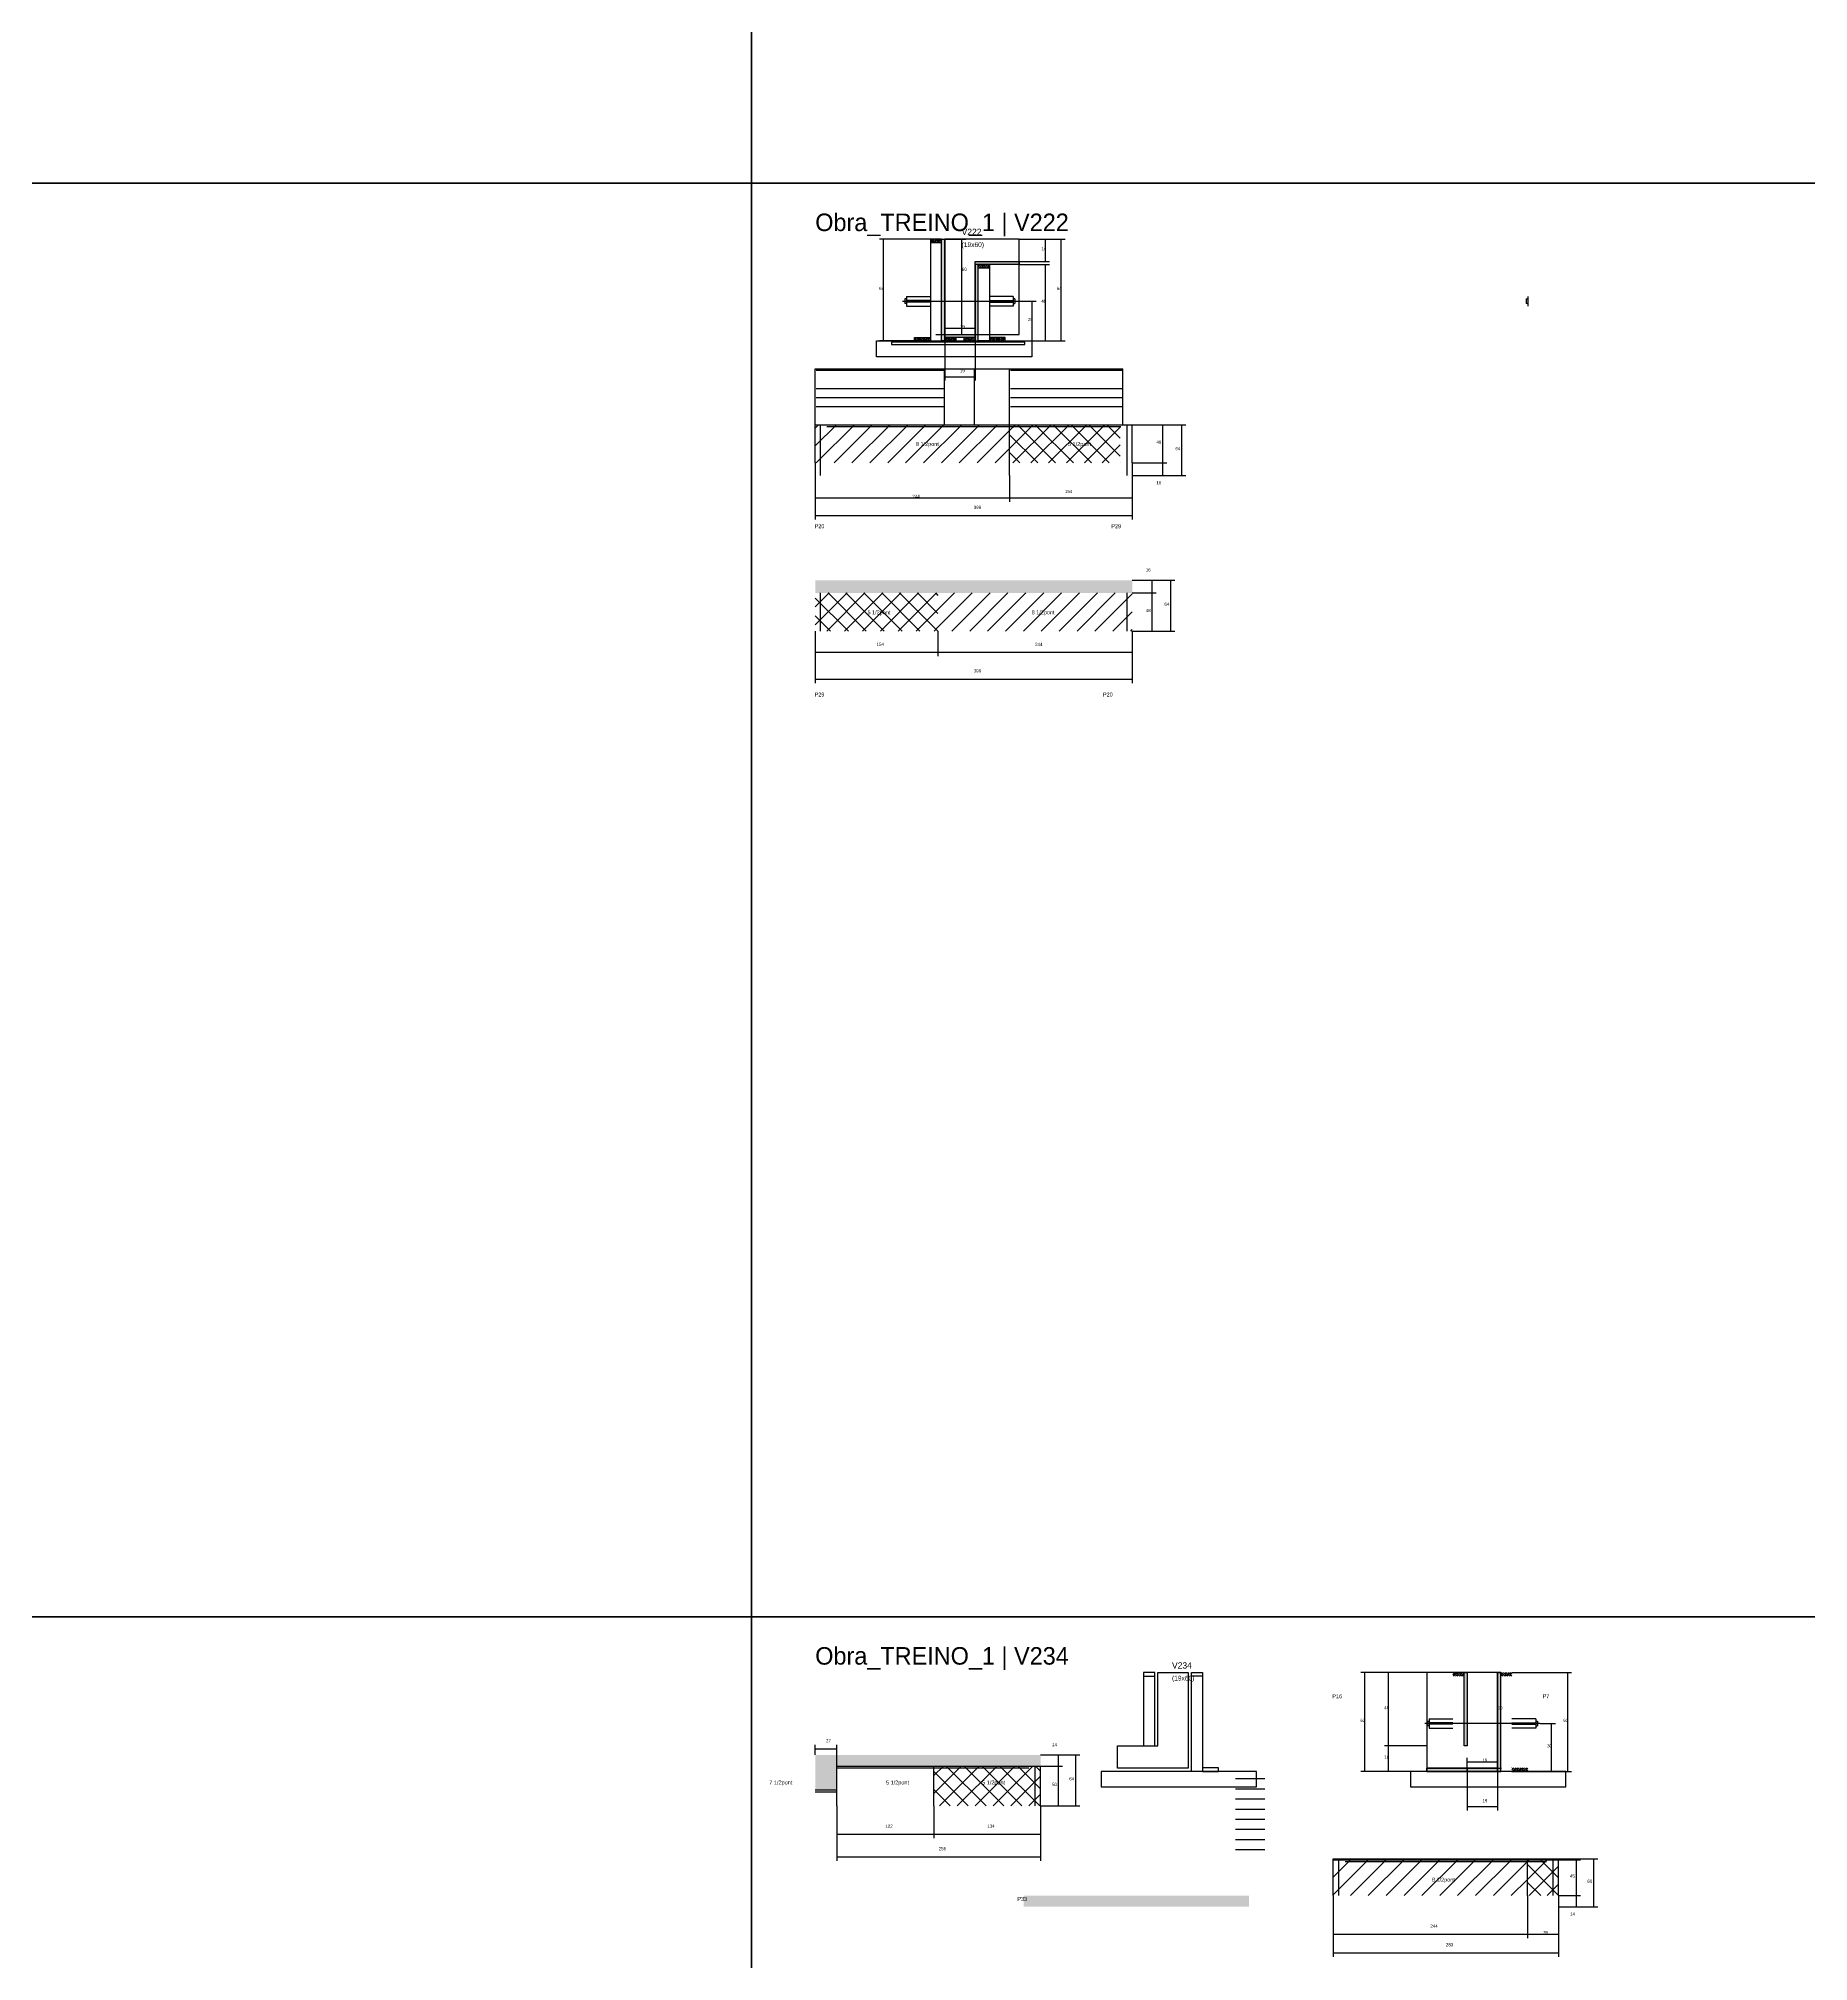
# Model space of a CAD drawing. Header units: metres. Extents: x -41 to 34840, y -36000 to 1848.
# Drawn here: x 10705 to 12927, y -13033 to -10618 of the extents above; entities that cross this region are included whole.
import ezdxf

# ---------------------------------------------------------------- set-up
doc = ezdxf.new("R2010")
doc.units = ezdxf.units.M
for name, color, linetype in [('barrote', 126, 'Continuous'), ('CELL_BORDER', 8, 'Continuous'), ('CONCRETO', 251, 'Continuous'), ('COTA', 4, 'Continuous'), ('Cota Seção (2x)', 4, 'Continuous'), ('Hachura', 253, 'Continuous'), ('LABEL_ID', 3, 'Continuous'), ('Madeira', 126, 'Continuous'), ('NOMENCLATURA', 7, 'Continuous'), ('Painéis', 200, 'Continuous'), ('REAPROVEITAMENTO', 251, 'Continuous'), ('SARR_2.2x7', 40, 'Continuous'), ('SCO-___-LAJ', 4, 'Continuous'), ('TENSOR', 2, 'Continuous'), ('Texto Seção', 7, 'Continuous')]:
    doc.layers.add(name, color=color, linetype=linetype)

msp = doc.modelspace()

# ---------------------------------------------------------------- hatches: boundary and pattern name
at = {"layer": 'COTA'}
h = msp.add_hatch(dxfattribs=at)
h.set_pattern_fill('AR-CONC', scale=0.03)
h.paths.add_polyline_path([(12078, -11314.4), (12078, -11298.4), (12078, -11298.4), (11680, -11298.4), (11680, -11298.4), (11680, -11314.4), (11680, -11314.4), (12078, -11314.4)])
h = msp.add_hatch(dxfattribs=at)
h.set_pattern_fill('AR-CONC', scale=0.03)
h.paths.add_polyline_path([(11680, -12773.4), (11680, -12817.4), (11680, -12817.4), (11707, -12817.4), (11707, -12817.4), (11707, -12787.4), (11707, -12787.4), (11963, -12787.4), (11963, -12787.4), (11963, -12773.4), (11963, -12773.4), (11680, -12773.4)])
h = msp.add_hatch(dxfattribs=at)
h.set_pattern_fill('AR-CONC', scale=0.03)
h.paths.add_polyline_path([(12224.8, -12964), (11941.8, -12964), (11941.8, -12964), (11941.8, -12950), (11941.8, -12950), (12224.8, -12950), (12224.8, -12950), (12224.8, -12964)])
at = {"layer": 'Hachura'}
h = msp.add_hatch(dxfattribs=at)
h.set_pattern_fill('ANSI31', scale=0.5)
h.paths.add_polyline_path([(11838.6, -10874.4), (11838.6, -10870), (11838.6, -10870), (11824.6, -10870), (11824.6, -10870), (11824.6, -10874.4), (11824.6, -10874.4), (11838.6, -10874.4)])
h = msp.add_hatch(color=8, dxfattribs=at)
h.dxf.hatch_style = 1
h.paths.add_polyline_path([(11838.6, -10870), (11842.6, -10870), (11842.6, -10870), (11842.6, -10998), (11842.6, -10998), (11838.6, -10998), (11838.6, -10998), (11838.6, -10870)])
h = msp.add_hatch(color=8, dxfattribs=at)
h.dxf.hatch_style = 1
h.paths.add_polyline_path([(11884.6, -10898), (11880.6, -10898), (11880.6, -10898), (11880.6, -10998), (11880.6, -10998), (11884.6, -10998), (11884.6, -10998), (11884.6, -10898)])
h = msp.add_hatch(color=8, dxfattribs=at)
h.dxf.hatch_style = 1
h.paths.add_polyline_path([(11880.6, -10902), (11880.6, -10898), (11880.6, -10898), (11936.2, -10898), (11936.2, -10898), (11936.2, -10902), (11936.2, -10902), (11880.6, -10902)])
h = msp.add_hatch(dxfattribs=at)
h.set_pattern_fill('ANSI31', scale=0.5)
h.paths.add_polyline_path([(11884.6, -10906.4), (11884.6, -10902), (11884.6, -10902), (11898.6, -10902), (11898.6, -10902), (11898.6, -10906.4), (11898.6, -10906.4), (11884.6, -10906.4)])
h = msp.add_hatch(dxfattribs=at)
h.set_pattern_fill('ANSI31', scale=0.5)
h.paths.add_polyline_path([(11804.6, -10998), (11804.6, -10993.6), (11804.6, -10993.6), (11824.6, -10993.6), (11824.6, -10993.6), (11824.6, -10998), (11824.6, -10998), (11804.6, -10998)])
h = msp.add_hatch(color=8, dxfattribs=at)
h.dxf.hatch_style = 1
h.paths.add_polyline_path([(11842.6, -10993.6), (11842.6, -10990), (11842.6, -10990), (11880.6, -10990), (11880.6, -10990), (11880.6, -10993.6), (11880.6, -10993.6), (11842.6, -10993.6)])
h = msp.add_hatch(dxfattribs=at)
h.set_pattern_fill('ANSI31', scale=0.5)
h.paths.add_polyline_path([(11842.6, -10998), (11842.6, -10993.6), (11842.6, -10993.6), (11856.6, -10993.6), (11856.6, -10993.6), (11856.6, -10998), (11856.6, -10998), (11842.6, -10998)])
h = msp.add_hatch(dxfattribs=at)
h.set_pattern_fill('ANSI31', scale=0.5)
h.paths.add_polyline_path([(11880.6, -10998), (11880.6, -10993.6), (11880.6, -10993.6), (11866.6, -10993.6), (11866.6, -10993.6), (11866.6, -10998), (11866.6, -10998), (11880.6, -10998)])
h = msp.add_hatch(dxfattribs=at)
h.set_pattern_fill('ANSI31', scale=0.5)
h.paths.add_polyline_path([(11918.6, -10998), (11918.6, -10993.6), (11918.6, -10993.6), (11898.6, -10993.6), (11898.6, -10993.6), (11898.6, -10998), (11898.6, -10998), (11918.6, -10998)])
h = msp.add_hatch(dxfattribs=at)
h.set_pattern_fill('ANSI31', scale=0.5)
h.paths.add_polyline_path([(12494.7, -12674.4), (12494.7, -12670), (12494.7, -12670), (12480.7, -12670), (12480.7, -12670), (12480.7, -12674.4), (12480.7, -12674.4), (12494.7, -12674.4)])
h = msp.add_hatch(color=8, dxfattribs=at)
h.dxf.hatch_style = 1
h.paths.add_polyline_path([(12494.7, -12762), (12498.7, -12762), (12498.7, -12762), (12498.7, -12670.3), (12498.7, -12670.3), (12494.7, -12670.3), (12494.7, -12670.3), (12494.7, -12762)])
h = msp.add_hatch(color=8, dxfattribs=at)
h.dxf.hatch_style = 1
h.paths.add_polyline_path([(12536.7, -12794), (12540.7, -12794), (12540.7, -12794), (12540.7, -12670), (12540.7, -12670), (12536.7, -12670), (12536.7, -12670), (12536.7, -12794)])
h = msp.add_hatch(dxfattribs=at)
h.set_pattern_fill('ANSI31', scale=0.5)
h.paths.add_polyline_path([(12540.7, -12674.4), (12540.7, -12670), (12540.7, -12670), (12554.7, -12670), (12554.7, -12670), (12554.7, -12674.4), (12554.7, -12674.4), (12540.7, -12674.4)])
h = msp.add_hatch(color=8, dxfattribs=at)
h.dxf.hatch_style = 1
h.paths.add_polyline_path([(12498.7, -12794), (12498.7, -12790), (12498.7, -12790), (12447.9, -12790), (12447.9, -12790), (12447.9, -12794), (12447.9, -12794), (12498.7, -12794)])
h = msp.add_hatch(color=8, dxfattribs=at)
h.dxf.hatch_style = 1
h.paths.add_polyline_path([(12536.7, -12794), (12536.7, -12790), (12536.7, -12790), (12498.7, -12790), (12498.7, -12790), (12498.7, -12794), (12498.7, -12794), (12536.7, -12794)])
h = msp.add_hatch(dxfattribs=at)
h.set_pattern_fill('ANSI31', scale=0.5)
h.paths.add_polyline_path([(12574.7, -12794), (12574.7, -12789.6), (12574.7, -12789.6), (12554.7, -12789.6), (12554.7, -12789.6), (12554.7, -12794), (12554.7, -12794), (12574.7, -12794)])
at = {"layer": 'REAPROVEITAMENTO'}
h = msp.add_hatch(dxfattribs=at)
h.set_pattern_fill('ANSI31', scale=5)
h.paths.add_polyline_path([(11924, -11103.1), (11680, -11103.1), (11680, -11103.1), (11680, -11151.1), (11680, -11151.1), (11924, -11151.1), (11924, -11151.1), (11924, -11103.1)])
h = msp.add_hatch(dxfattribs=at)
h.set_pattern_fill('ANSI37', scale=5)
h.paths.add_polyline_path([(12063, -11103.1), (11924, -11103.1), (11924, -11103.1), (11924, -11151.1), (11924, -11151.1), (12063, -11151.1), (12063, -11151.1), (12063, -11103.1)])
h = msp.add_hatch(dxfattribs=at)
h.set_pattern_fill('ANSI37', scale=5)
h.paths.add_polyline_path([(11680, -11362.4), (11834, -11362.4), (11834, -11362.4), (11834, -11314.4), (11834, -11314.4), (11680, -11314.4), (11680, -11314.4), (11680, -11362.4)])
h = msp.add_hatch(dxfattribs=at)
h.set_pattern_fill('ANSI31', scale=5)
h.paths.add_polyline_path([(11834, -11362.4), (12078, -11362.4), (12078, -11362.4), (12078, -11314.4), (12078, -11314.4), (11834, -11314.4), (11834, -11314.4), (11834, -11362.4)])
h = msp.add_hatch(dxfattribs=at)
h.set_pattern_fill('ANSI37', scale=5)
h.paths.add_polyline_path([(11963, -12787.4), (11829, -12787.4), (11829, -12787.4), (11829, -12837.4), (11829, -12837.4), (11963, -12837.4), (11963, -12837.4), (11963, -12787.4)])
h = msp.add_hatch(dxfattribs=at)
h.set_pattern_fill('ANSI31', scale=5)
h.paths.add_polyline_path([(12330.3, -12950), (12574.3, -12950), (12574.3, -12950), (12574.3, -12905), (12574.3, -12905), (12330.3, -12905), (12330.3, -12905), (12330.3, -12950)])
h = msp.add_hatch(dxfattribs=at)
h.set_pattern_fill('ANSI37', scale=5)
h.paths.add_polyline_path([(12613.3, -12905), (12574.3, -12905), (12574.3, -12905), (12574.3, -12950), (12574.3, -12950), (12613.3, -12950), (12613.3, -12950), (12613.3, -12905)])

# ---------------------------------------------------------------- linework, layer by layer
for p, q in [((11792.6, -10945.1), (11792.6, -10951.1)), ((11794.6, -10945.1), (11792.6, -10945.1)), ((11794.6, -10951.1), (11792.6, -10951.1)), ((11794.6, -10942.1), (11794.6, -10954.1)), ((11794.6, -10942.1), (11824.6, -10942.1)), ((11824.6, -10947.1), (11794.6, -10947.1)), ((11824.6, -10949.1), (11794.6, -10949.1)), ((11794.6, -10954.1), (11824.6, -10954.1)), ((11928.6, -10942.1), (11898.6, -10942.1)), ((11898.6, -10947.1), (11928.6, -10947.1)), ((11898.6, -10949.1), (11928.6, -10949.1)), ((11928.6, -10954.1), (11898.6, -10954.1)), ((11928.6, -10942.1), (11928.6, -10954.1)), ((11930.6, -10945.1), (11928.6, -10945.1)), ((11928.6, -10951.1), (11930.6, -10951.1)), ((11930.6, -10945.1), (11930.6, -10951.1)), ((12572.6, -10945.1), (12572.6, -10951.1)), ((12572.6, -10945.1), (12574.6, -10945.1)), ((12574.6, -10951.1), (12572.6, -10951.1)), ((12574.6, -10942.1), (12574.6, -10954.1)), ((12448.7, -12730.9), (12448.7, -12736.9)), ((12448.7, -12730.9), (12450.7, -12730.9)), ((12450.7, -12736.9), (12448.7, -12736.9)), ((12450.7, -12727.9), (12450.7, -12739.9)), ((12450.7, -12727.9), (12480.7, -12727.9)), ((12480.7, -12732.9), (12450.7, -12732.9)), ((12480.7, -12734.9), (12450.7, -12734.9)), ((12450.7, -12739.9), (12480.7, -12739.9)), ((12584.7, -12727.9), (12554.7, -12727.9)), ((12554.7, -12732.9), (12584.7, -12732.9)), ((12554.7, -12734.9), (12584.7, -12734.9)), ((12584.7, -12739.9), (12554.7, -12739.9)), ((12584.7, -12727.9), (12584.7, -12739.9)), ((12584.7, -12730.9), (12586.7, -12730.9)), ((12584.7, -12736.9), (12586.7, -12736.9)), ((12586.7, -12730.9), (12586.7, -12736.9))]:
    msp.add_line(p, q)
at = {"layer": 'barrote'}
for points in [[(11952.1, -11018), (11756.9, -11018), (11756.9, -10998), (11952.1, -10998)], [(12427.3, -12813.6), (12622.5, -12813.6), (12622.5, -12794), (12427.3, -12794)]]:
    msp.add_lwpolyline(points, close=True, dxfattribs=at)
at = {"layer": 'CELL_BORDER'}
for points in [[(8700, -10800), (11600, -10800), (11600, -9000), (8700, -9000)], [(11600, -10800), (14500, -10800), (14500, -9000), (11600, -9000)], [(8700, -12600), (11600, -12600), (11600, -10800), (8700, -10800)], [(11600, -12600), (14500, -12600), (14500, -10800), (11600, -10800)], [(8700, -14400), (11600, -14400), (11600, -12600), (8700, -12600)], [(11600, -14400), (14500, -14400), (14500, -12600), (11600, -12600)]]:
    msp.add_lwpolyline(points, close=True, dxfattribs=at)
at = {"layer": 'CONCRETO'}
for points in [[(11936.2, -10898), (11936.2, -10870), (11842.6, -10870), (11842.6, -10898), (11842.6, -10898), (11842.6, -10990), (11880.6, -10990), (11880.6, -10898)], [(11842.6, -10990), (11936.2, -10990), (11936.2, -10870), (11842.6, -10870)], [(12447.9, -12790), (12536.7, -12790), (12536.7, -12670), (12447.9, -12670)]]:
    msp.add_lwpolyline(points, close=True, dxfattribs=at)
msp.add_lwpolyline([(12110.2, -12670), (12148.2, -12670), (12148.2, -12694), (12148.2, -12694), (12148.2, -12790), (12059.4, -12790), (12059.4, -12762), (12110.2, -12762), (12110.2, -12670)], dxfattribs=at)
at = {"layer": 'COTA'}
for p, q in [((11824.6, -10870), (11760.8, -10870)), ((11765.8, -10998), (11765.8, -10870)), ((11936.2, -10870), (11993.6, -10870)), ((11936.2, -10870), (11974.3, -10870)), ((11969.3, -10898), (11969.3, -10870)), ((11988.6, -10998), (11988.6, -10870)), ((11936.2, -10898), (11974.3, -10898)), ((11936.2, -10902), (11974.3, -10902)), ((11969.3, -10998), (11969.3, -10902)), ((11933.9, -10948.1), (11957.5, -10948.1)), ((11952.5, -10998), (11952.5, -10948.1)), ((11809, -10998), (11760.8, -10998)), ((11842.6, -10998), (11842.6, -11047.8)), ((11880.6, -10998), (11880.6, -11047.8)), ((11914.2, -10998), (11993.6, -10998)), ((11914.2, -10998), (11974.3, -10998)), ((11933.9, -10998), (11957.5, -10998)), ((11842.6, -11042.8), (11880.6, -11042.8)), ((11680, -11151.1), (11680, -11200.1)), ((11680, -11151.1), (11680, -11222.1)), ((12078, -11151.1), (12078, -11200.1)), ((12078, -11151.1), (12078, -11222.1)), ((11924, -11167.1), (11924, -11200.1)), ((11924, -11167.1), (11924, -11200.1)), ((11680, -11195.1), (11924, -11195.1)), ((11924, -11195.1), (12078, -11195.1)), ((11680, -11217.1), (12078, -11217.1)), ((11680, -11362.4), (11680, -11393.9)), ((11680, -11362.4), (11680, -11427.5)), ((11834, -11362.4), (11834, -11393.9)), ((11834, -11362.4), (11834, -11393.9)), ((12078, -11362.4), (12078, -11393.9)), ((12078, -11362.4), (12078, -11427.5)), ((11680, -11388.9), (11834, -11388.9)), ((11834, -11388.9), (12078, -11388.9)), ((11680, -11422.5), (12078, -11422.5)), ((12480.7, -12670), (12364.9, -12670)), ((12369.9, -12794), (12369.9, -12670)), ((12480.7, -12670), (12394.9, -12670)), ((12399.9, -12762), (12399.9, -12670)), ((12554.7, -12670), (12629.7, -12670)), ((12624.7, -12794), (12624.7, -12670)), ((12590, -12733.9), (12609.3, -12733.9)), ((12604.3, -12794), (12604.3, -12733.9)), ((11680, -12773.4), (11680, -12760.6)), ((11680, -12765.6), (11707, -12765.6)), ((11707, -12787.4), (11707, -12760.6)), ((11963, -12773.4), (11990.4, -12773.4)), ((11963, -12773.4), (12012, -12773.4)), ((11985.4, -12787.4), (11985.4, -12773.4)), ((12007, -12837.4), (12007, -12773.4)), ((12447.9, -12762), (12394.9, -12762)), ((12447.9, -12762), (12394.9, -12762)), ((12399.9, -12794), (12399.9, -12762)), ((11963, -12787.4), (11990.4, -12787.4)), ((11963, -12787.4), (11990.4, -12787.4)), ((11985.4, -12837.4), (11985.4, -12787.4)), ((12447.9, -12794), (12364.9, -12794)), ((12447.9, -12794), (12394.9, -12794)), ((12498.7, -12794), (12498.7, -12843.3)), ((12536.7, -12794), (12536.7, -12843.3)), ((12554.7, -12794), (12629.7, -12794)), ((12574.7, -12794), (12609.3, -12794)), ((11707, -12837.4), (11707, -12906.2)), ((11963, -12837.4), (11990.4, -12837.4)), ((11963, -12837.4), (12012, -12837.4)), ((11963, -12837.4), (11963, -12906.2)), ((12498.7, -12838.3), (12536.7, -12838.3)), ((11707, -12901.2), (11963, -12901.2)), ((12613.3, -12904), (12662.4, -12904)), ((12613.3, -12905), (12640.8, -12905)), ((12635.8, -12950), (12635.8, -12905)), ((12657.4, -12964), (12657.4, -12904)), ((12330.3, -12950), (12330.3, -13003.4)), ((12330.3, -12950), (12330.3, -13026.9)), ((12574.3, -12950), (12574.3, -13003.4)), ((12574.3, -12950), (12574.3, -13003.4)), ((12613.3, -12950), (12613.3, -13003.4)), ((12613.3, -12950), (12613.3, -13026.9)), ((12613.3, -12950), (12640.8, -12950)), ((12613.3, -12950), (12640.8, -12950)), ((12613.3, -12964), (12662.4, -12964)), ((12613.3, -12964), (12640.8, -12964)), ((12635.8, -12964), (12635.8, -12950)), ((12330.3, -12998.4), (12574.3, -12998.4)), ((12574.3, -12998.4), (12613.3, -12998.4)), ((12330.3, -13021.9), (12613.3, -13021.9))]:
    msp.add_line(p, q, dxfattribs=at)
at = {"layer": 'Cota Seção (2x)'}
for p, q in [((11831.6, -10870), (11869.2, -10870)), ((11864.2, -10990), (11864.2, -10870)), ((11842.6, -10998), (11842.6, -10977)), ((11842.6, -10982), (11880.6, -10982)), ((11880.6, -10998), (11880.6, -10977)), ((11831.6, -10990), (11869.2, -10990)), ((12078, -11103.1), (12121.4, -11103.1)), ((12078, -11103.1), (12145.3, -11103.1)), ((12116.4, -11151.1), (12116.4, -11103.1)), ((12140.3, -11167.1), (12140.3, -11103.1)), ((12078, -11151.1), (12121.4, -11151.1)), ((12078, -11151.1), (12121.4, -11151.1)), ((12116.4, -11167.1), (12116.4, -11151.1)), ((12078, -11167.1), (12121.4, -11167.1)), ((12078, -11167.1), (12145.3, -11167.1)), ((12078, -11298.4), (12108.1, -11298.4)), ((12078, -11298.4), (12131.5, -11298.4)), ((12103.1, -11314.4), (12103.1, -11298.4)), ((12126.5, -11362.4), (12126.5, -11298.4)), ((12078, -11314.4), (12108.1, -11314.4)), ((12078, -11314.4), (12108.1, -11314.4)), ((12103.1, -11362.4), (12103.1, -11314.4)), ((12078, -11362.4), (12108.1, -11362.4)), ((12078, -11362.4), (12131.5, -11362.4)), ((12535.4, -12670), (12541.7, -12670)), ((12536.7, -12790), (12536.7, -12670)), ((12498.7, -12790), (12498.7, -12777)), ((12498.7, -12782), (12536.7, -12782)), ((12536.7, -12790), (12536.7, -12777)), ((12536.7, -12790), (12541.7, -12790)), ((11707, -12837.4), (11707, -12878)), ((11829, -12837.4), (11829, -12878)), ((11829, -12837.4), (11829, -12878)), ((11963, -12837.4), (11963, -12878)), ((11707, -12873), (11829, -12873)), ((11829, -12873), (11963, -12873))]:
    msp.add_line(p, q, dxfattribs=at)
at = {"layer": 'Madeira'}
for points in [[(11838.6, -10874.4), (11838.6, -10870), (11824.6, -10870), (11824.6, -10874.4)], [(11838.6, -10870), (11824.6, -10870), (11824.6, -10998), (11838.6, -10998)], [(11884.6, -10906.4), (11884.6, -10902), (11898.6, -10902), (11898.6, -10906.4)], [(11884.6, -10902), (11898.6, -10902), (11898.6, -10998), (11884.6, -10998)], [(11952.1, -11018), (11756.9, -11018), (11756.9, -10998), (11952.1, -10998)], [(11804.6, -10998), (11804.6, -10993.6), (11824.6, -10993.6), (11824.6, -10998)], [(11842.6, -10998), (11842.6, -10993.6), (11856.6, -10993.6), (11856.6, -10998)], [(11880.6, -10998), (11880.6, -10993.6), (11866.6, -10993.6), (11866.6, -10998)], [(11918.6, -10998), (11918.6, -10993.6), (11898.6, -10993.6), (11898.6, -10998)], [(12106.2, -12674.4), (12106.2, -12670), (12092.2, -12670), (12092.2, -12674.4)], [(12106.2, -12670), (12092.2, -12670), (12092.2, -12762), (12106.2, -12762)], [(12152.2, -12674.4), (12152.2, -12670), (12166.2, -12670), (12166.2, -12674.4)], [(12152.2, -12670), (12166.2, -12670), (12166.2, -12794), (12152.2, -12794)], [(12038.8, -12813.6), (12234, -12813.6), (12234, -12794), (12038.8, -12794)], [(12186.2, -12794), (12186.2, -12789.6), (12166.2, -12789.6), (12166.2, -12794)]]:
    msp.add_lwpolyline(points, close=True, dxfattribs=at)
at = {"layer": 'Painéis'}
for p, q in [((11842.6, -10998), (11842.6, -10870)), ((11880.6, -10898), (11936.2, -10898)), ((11880.6, -10902), (11880.6, -10898)), ((11880.6, -10998), (11880.6, -10902)), ((11936.2, -10902), (11936.2, -10898)), ((11842.6, -10990), (11880.6, -10990)), ((11842.6, -10993.6), (11842.6, -10990)), ((11880.6, -10993.6), (11880.6, -10990)), ((11680, -11033.1), (11842.1, -11033.1)), ((11680, -11103.1), (11680, -11033.1)), ((11842.1, -11103.1), (11842.1, -11033.1)), ((11842.1, -11033.1), (11880.1, -11033.1)), ((11842.1, -11103.1), (11842.1, -11033.1)), ((11880.1, -11103.1), (11880.1, -11033.1)), ((11880.1, -11033.1), (11924.1, -11033.1)), ((11880.1, -11103.1), (11880.1, -11033.1)), ((11924.1, -11103.1), (11924.1, -11033.1)), ((11924.1, -11033.1), (12066.1, -11033.1)), ((11924.1, -11103.1), (11924.1, -11033.1)), ((12066.1, -11103.1), (12066.1, -11033.1)), ((11680, -11103.1), (12078, -11103.1)), ((11680, -11151.1), (11680, -11103.1)), ((11680, -11103.1), (11842.1, -11103.1)), ((11842.1, -11103.1), (11880.1, -11103.1)), ((11880.1, -11103.1), (11924.1, -11103.1)), ((11924, -11167.1), (11924, -11103.1)), ((11924.1, -11103.1), (12066.1, -11103.1)), ((12078, -11151.1), (12078, -11103.1)), ((12536.7, -12794), (12536.7, -12670)), ((11707, -12787.4), (11963, -12787.4)), ((11707, -12837.4), (11707, -12787.4)), ((11829, -12837.4), (11829, -12787.4)), ((11963, -12837.4), (11963, -12787.4)), ((12447.9, -12790), (12498.7, -12790)), ((12447.9, -12794), (12447.9, -12790)), ((12498.7, -12790), (12536.7, -12790)), ((12498.7, -12794), (12498.7, -12790)), ((12536.7, -12794), (12536.7, -12790)), ((11680, -12817.4), (11707, -12817.4)), ((12330.3, -12905), (12613.3, -12905)), ((12330.3, -12950), (12330.3, -12905)), ((12574.3, -12950), (12574.3, -12905)), ((12613.3, -12950), (12613.3, -12905))]:
    msp.add_line(p, q, dxfattribs=at)
for points in [[(11838.6, -10870), (11842.6, -10870), (11842.6, -10998), (11838.6, -10998)], [(11880.6, -10902), (11880.6, -10898), (11936.2, -10898), (11936.2, -10902)], [(11884.6, -10902), (11880.6, -10902), (11880.6, -10998), (11884.6, -10998)], [(11842.6, -10993.6), (11842.6, -10990), (11880.6, -10990), (11880.6, -10993.6)], [(12494.7, -12670), (12498.7, -12670), (12498.7, -12762), (12494.7, -12762)], [(12540.7, -12670), (12536.7, -12670), (12536.7, -12794), (12540.7, -12794)], [(12498.7, -12794), (12498.7, -12790), (12447.9, -12790), (12447.9, -12794)], [(12536.7, -12794), (12536.7, -12790), (12498.7, -12790), (12498.7, -12794)]]:
    msp.add_lwpolyline(points, close=True, dxfattribs=at)
at = {"layer": 'SARR_2.2x7'}
for p, q in [((11681, -11034.7), (11841.1, -11034.7)), ((11925.1, -11034.7), (12065.1, -11034.7)), ((11681, -11057.5), (11841.1, -11057.5)), ((11925.1, -11057.5), (12065.1, -11057.5)), ((11681, -11068.9), (11841.1, -11068.9)), ((11681, -11080.3), (11841.1, -11080.3)), ((11925.1, -11068.9), (12065.1, -11068.9)), ((11925.1, -11080.3), (12065.1, -11080.3)), ((11686.6, -11151.1), (11686.6, -11103.1)), ((11694.6, -11105.3), (11924, -11105.3)), ((11924, -11105.3), (12063.5, -11105.3)), ((12071.5, -11151.1), (12071.5, -11103.1)), ((11686.6, -11167.1), (11686.6, -11151.1)), ((12071.5, -11167.1), (12071.5, -11151.1)), ((11686.6, -11362.4), (11686.6, -11314.4)), ((12071.5, -11362.4), (12071.5, -11314.4)), ((11707, -12789.6), (11948, -12789.6)), ((11956, -12837.4), (11956, -12787.4)), ((11680, -12819.6), (11707, -12819.6)), ((12207.6, -12803.1), (12244.6, -12803.1)), ((12207.6, -12815.9), (12244.6, -12815.9)), ((12207.6, -12828.6), (12244.6, -12828.6)), ((12207.6, -12841.3), (12244.6, -12841.3)), ((12207.6, -12854.1), (12244.6, -12854.1)), ((12207.6, -12866.8), (12244.6, -12866.8)), ((12207.6, -12879.5), (12244.6, -12879.5)), ((12207.6, -12892.3), (12244.6, -12892.3)), ((12330.3, -12904), (12574.3, -12904)), ((12330.3, -12905), (12330.3, -12904)), ((12337.3, -12950), (12337.3, -12905)), ((12345.3, -12907.2), (12574.3, -12907.2)), ((12574.3, -12904), (12613.3, -12904)), ((12574.3, -12905), (12574.3, -12904)), ((12574.3, -12907.2), (12598.3, -12907.2)), ((12606.3, -12950), (12606.3, -12905)), ((12613.3, -12905), (12613.3, -12904))]:
    msp.add_line(p, q, dxfattribs=at)
at = {"layer": 'SCO-___-LAJ'}
msp.add_lwpolyline([(11943.1, -10999.4), (11775.8, -10999.4), (11775.8, -11002.6), (11943.1, -11002.6)], close=True, dxfattribs=at)
at = {"layer": 'TENSOR'}
for p, q in [((11789.6, -10948.1), (11933.9, -10948.1)), ((12589.7, -12733.9), (12445.4, -12733.9))]:
    msp.add_line(p, q, dxfattribs=at)

# ---------------------------------------------------------------- texts
at = {"layer": 'COTA'}
for s, p in [('14', (11963.8, -10884)), ('64', (11760.3, -10934)), ('64', (11983.1, -10934)), ('48', (11963.8, -10950)), ('25', (11947, -10973)), ('19', (11861.6, -11037.3)), ('244', (11802, -11195.1)), ('154', (11993.5, -11188.9)), ('398', (11879, -11208.9)), ('154', (11757, -11380.8)), ('244', (11956, -11380.9)), ('398', (11879, -11414.2)), ('46', (12394.4, -12716)), ('62', (12364.4, -12732)), ('62', (12619.2, -12732)), ('27', (11693.5, -12757.6)), ('14', (11977.4, -12762.4)), ('30', (12598.8, -12764)), ('16', (12394.4, -12778)), ('50', (11977.3, -12812.4)), ('64', (11998.9, -12805.4)), ('19', (12517.7, -12832.8)), ('256', (11835, -12893.1)), ('45', (12627.6, -12927.5)), ('60', (12649.3, -12934)), ('244', (12452.3, -12990.3)), ('14', (12627.7, -12975.1)), ('283', (12471.8, -13013.7)), ('39', (12593.8, -12998.4))]:
    msp.add_text(s, height=4, dxfattribs=at).set_placement(p)
at = {"layer": 'Cota Seção (2x)'}
for s, p in [('60', (11864.2, -10910)), ('19', (11861.6, -10982)), ('48', (12108.3, -11127.1)), ('64', (12132.2, -11135.1)), ('16', (12108.3, -11178.1)), ('16', (12095, -11287.4)), ('48', (12095, -11338.4)), ('64', (12118.4, -11330.4)), ('60', (12536.7, -12716.3)), ('19', (12517.7, -12782)), ('122', (11768, -12864.9)), ('134', (11896, -12864.8))]:
    msp.add_text(s, height=4, dxfattribs=at).set_placement(p)
at = {"layer": 'LABEL_ID'}
for s, p in [('Obra_TREINO_1 | V222', (11680, -10860)), ('Obra_TREINO_1 | V234', (11680, -12660))]:
    msp.add_text(s, height=22, dxfattribs=at).set_placement(p)
at = {"layer": 'NOMENCLATURA'}
for s, p in [('8 1/2pont', (11806.4, -11129.9)), ('5 1/2pont', (11997.4, -11129.9)), ('P20', (11679.2, -11233.1)), ('P29', (12051.8, -11233.1)), ('5 1/2pont', (11745.6, -11341.2)), ('8 1/2pont', (11951.7, -11341.2)), ('P29', (11679.2, -11444.4)), ('P20', (12041.2, -11444.4)), ('P16', (12329.1, -12702.2)), ('P7', (12593.3, -12702.2)), ('7 1/2pont', (11622.4, -12810.5)), ('5 1/2pont', (11768.9, -12810.5)), ('5 1/2pont', (11889.6, -12810.5)), ('8 1/2pont', (12454.3, -12932.5)), ('P33', (11933.7, -12956.7))]:
    msp.add_text(s, height=5, dxfattribs=at).set_placement(p)
at = {"layer": 'Texto Seção'}
for s, height, p in [('V222', 8, (11863.8, -10865)), ('(19x60)', 6, (11863.8, -10880)), ('V234', 8, (12127.9, -12665)), ('(19x60)', 6, (12127.9, -12680))]:
    msp.add_text(s, height=height, dxfattribs=at).set_placement(p)

doc.saveas('drawing.dxf')
